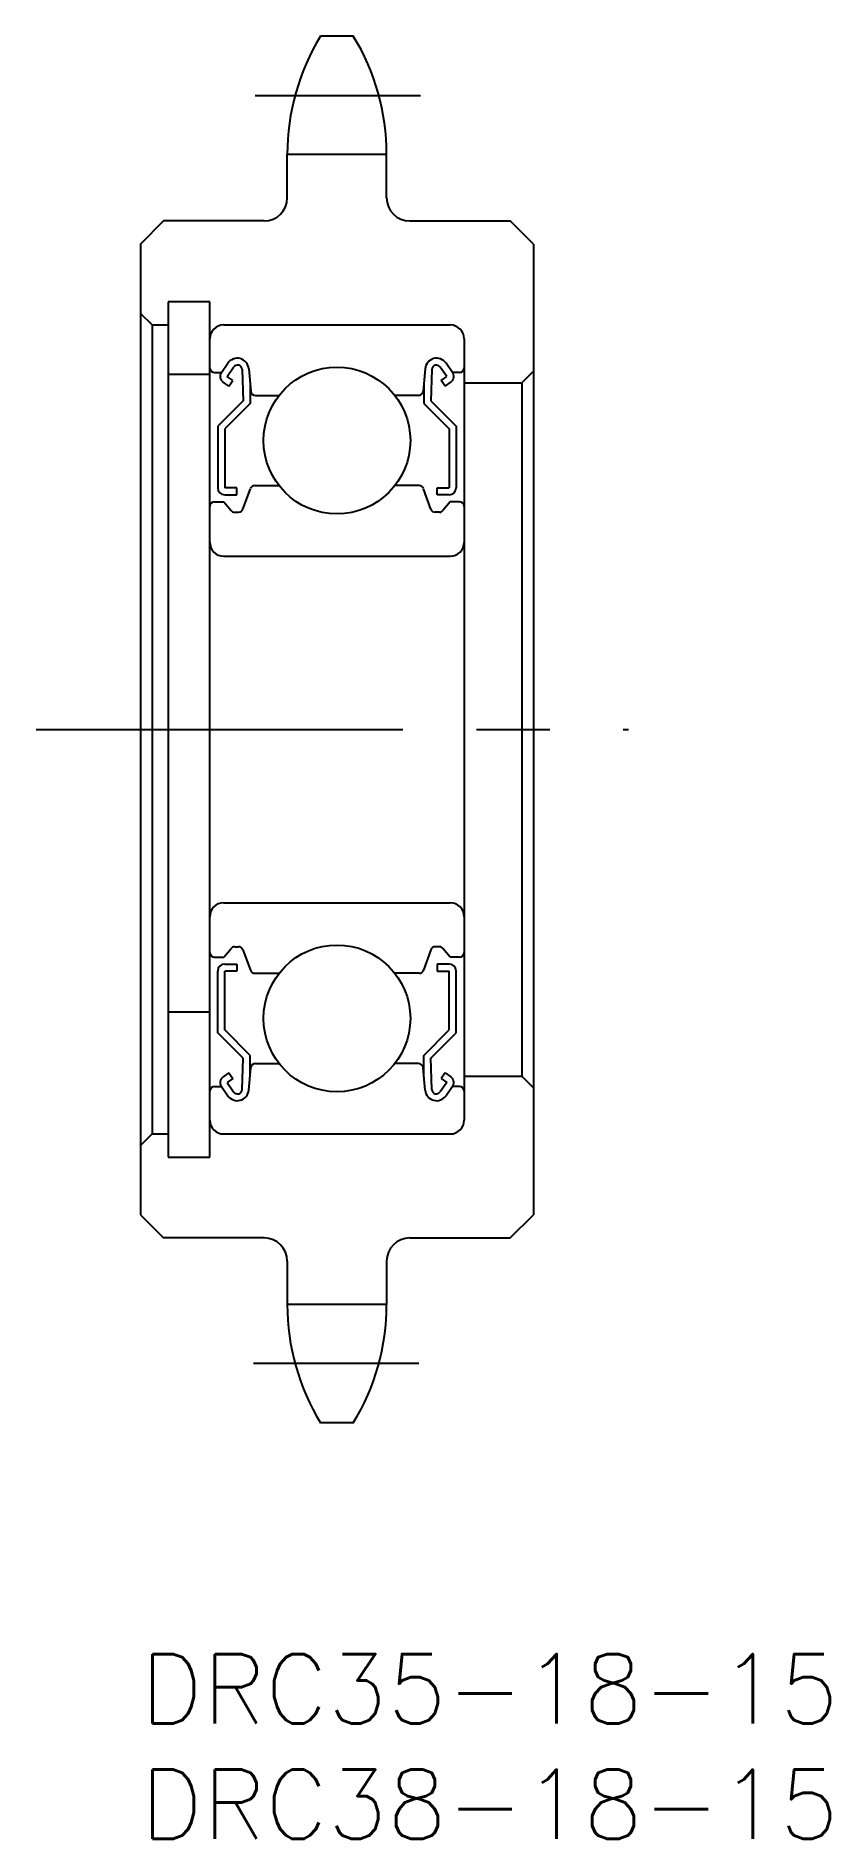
# Model space of a CAD drawing. Extents: x -4.5 to 29.8, y -8 to 70.
import ezdxf

# ---------------------------------------------------------------- set-up
doc = ezdxf.new("R2010")
doc.units = 0
doc.header["$LTSCALE"] = 0.5
doc.linetypes.add('CENTER', pattern=[50.8, 31.75, -6.35, 6.35, -6.35])
doc.layers.get('0').update_dxf_attribs({"linetype": 'CONTINUOUS'})
doc.layers.add('CENTER', color=1, linetype='CENTER')
doc.styles.get("Standard").update_dxf_attribs({"font": 'txt.shx', "height": 3, "bigfont": 'bigfont.shx'})

# ---------------------------------------------------------------- blocks, each defined once
blk = doc.blocks.new('*U3')
at = {"color": 7, "linetype": 'CONTINUOUS'}
blk.add_text('DRC35-18-15', height=3, dxfattribs=at).set_placement((0, -3))
blk = doc.blocks.new('*U4')
at = {"color": 7, "linetype": 'CONTINUOUS'}
blk.add_text('DRC38-18-15', height=3, dxfattribs=at).set_placement((0, -8))

msp = doc.modelspace()

# ---------------------------------------------------------------- linework, layer by layer
at = {"color": 7, "linetype": 'CONTINUOUS'}
for p, q in [((9.208, 70), (7.792, 70)), ((6.35, 64.885), (10.65, 64.885)), ((6.35, 63), (6.35, 64.885)), ((10.65, 63), (10.65, 64.885)), ((1, 62), (0, 61)), ((5.35, 62), (1, 62)), ((11.65, 62), (16, 62)), ((17, 61), (16, 62)), ((0, 61.005), (0, 19)), ((17, 60.996), (17, 18.998)), ((0, 58), (0.5, 57.5)), ((1.2, 58.5), (1.2, 21.5)), ((3, 58.5), (1.2, 58.5)), ((3, 21.5), (3, 58.5)), ((0.5, 57.5), (0.5, 22.5)), ((0.5, 57.5), (1.2, 57.5)), ((3.6, 57.5), (13.4, 57.5)), ((14, 56.9), (14, 23.1)), ((3.2, 55.45), (3.5, 55.45)), ((3.5, 55.45), (3.779, 55.847)), ((3.746, 55.278), (4.028, 55.68)), ((4.392, 55.573), (4.442, 54.224)), ((4.686, 55.604), (4.772, 54.632)), ((12.314, 55.604), (12.228, 54.632)), ((12.608, 55.573), (12.558, 54.224)), ((13.254, 55.278), (12.972, 55.68)), ((13.5, 55.45), (13.221, 55.847)), ((13.8, 55.45), (13.5, 55.45)), ((16.5, 55), (17, 55.5)), ((1.2, 55.371), (3, 55.371)), ((3.819, 54.86), (3.574, 55.032)), ((3.991, 55.105), (3.746, 55.278)), ((3.819, 54.86), (3.991, 55.105)), ((4.742, 54.971), (4.742, 54.1)), ((12.258, 54.971), (12.258, 54.1)), ((13.009, 55.105), (13.254, 55.278)), ((13.181, 54.86), (13.009, 55.105)), ((13.181, 54.86), (13.426, 55.032)), ((14, 55), (16.5, 55)), ((16.5, 55), (16.5, 25)), ((4.442, 54.224), (3.342, 53.124)), ((4.742, 54.1), (3.642, 53)), ((4.971, 54.45), (5.994, 54.45)), ((12.029, 54.45), (11.006, 54.45)), ((12.258, 54.1), (13.358, 53)), ((12.558, 54.224), (13.658, 53.124)), ((3.342, 53.124), (3.342, 50.45)), ((13.658, 53.124), (13.658, 50.45)), ((3.642, 53), (3.642, 50.45)), ((13.358, 53), (13.358, 50.45)), ((4.162, 50.45), (3.642, 50.45)), ((3.642, 50.15), (4.162, 50.15)), ((4.162, 50.15), (4.162, 50.45)), ((4.434, 49.531), (4.757, 50.418)), ((4.945, 50.55), (5.994, 50.55)), ((12.055, 50.55), (11.006, 50.55)), ((12.566, 49.531), (12.243, 50.418)), ((12.838, 50.45), (13.358, 50.45)), ((12.838, 50.15), (12.838, 50.45)), ((13.358, 50.15), (12.838, 50.15)), ((3.2, 49.85), (3.6, 49.85)), ((3.6, 49.85), (3.918, 49.471)), ((4.071, 49.4), (4.246, 49.4)), ((12.929, 49.4), (12.754, 49.4)), ((13.4, 49.85), (13.082, 49.471)), ((13.8, 49.85), (13.4, 49.85)), ((3.6, 47.5), (13.4, 47.5)), ((5.75, 47.5), (5.75, 47.5)), ((3.6, 32.5), (13.4, 32.5)), ((3, 31.75), (3, 31.75)), ((3.6, 30.15), (3.918, 30.529)), ((4.071, 30.6), (4.246, 30.6)), ((4.434, 30.469), (4.757, 29.582)), ((12.566, 30.469), (12.243, 29.582)), ((12.929, 30.6), (12.754, 30.6)), ((13.4, 30.15), (13.082, 30.529)), ((3.2, 30.15), (3.6, 30.15)), ((3.642, 29.85), (4.162, 29.85)), ((4.162, 29.85), (4.162, 29.55)), ((12.838, 29.85), (12.838, 29.55)), ((13.358, 29.85), (12.838, 29.85)), ((13.8, 30.15), (13.4, 30.15)), ((3.342, 26.876), (3.342, 29.55)), ((3.642, 27), (3.642, 29.55)), ((4.162, 29.55), (3.642, 29.55)), ((4.945, 29.45), (5.994, 29.45)), ((12.055, 29.45), (11.006, 29.45)), ((12.838, 29.55), (13.358, 29.55)), ((13.358, 27), (13.358, 29.55)), ((13.658, 26.876), (13.658, 29.55)), ((1.2, 27.79), (3, 27.79)), ((4.442, 25.776), (3.342, 26.876)), ((4.742, 25.9), (3.642, 27)), ((12.258, 25.9), (13.358, 27)), ((12.558, 25.776), (13.658, 26.876)), ((4.392, 24.427), (4.442, 25.776)), ((4.742, 25.029), (4.742, 25.9)), ((12.258, 25.029), (12.258, 25.9)), ((12.608, 24.427), (12.558, 25.776)), ((3.819, 25.14), (3.574, 24.968)), ((3.819, 25.14), (3.991, 24.895)), ((4.686, 24.396), (4.772, 25.368)), ((4.971, 25.55), (5.994, 25.55)), ((12.029, 25.55), (11.006, 25.55)), ((12.314, 24.396), (12.228, 25.368)), ((13.181, 25.14), (13.009, 24.895)), ((13.181, 25.14), (13.426, 24.968)), ((14, 25), (16.5, 25)), ((16.5, 25), (17, 24.5)), ((3.2, 24.55), (3.5, 24.55)), ((3.5, 24.55), (3.779, 24.153)), ((3.991, 24.895), (3.746, 24.722)), ((3.746, 24.722), (4.028, 24.32)), ((13.254, 24.722), (12.972, 24.32)), ((13.009, 24.895), (13.254, 24.722)), ((13.5, 24.55), (13.221, 24.153)), ((13.8, 24.55), (13.5, 24.55)), ((0, 22), (0.5, 22.5)), ((0.5, 22.5), (1.2, 22.5)), ((3.6, 22.5), (13.4, 22.5)), ((1.2, 21.5), (3, 21.5)), ((0, 19), (1, 18)), ((16, 18), (17, 19)), ((5.35, 18), (1, 18)), ((11.65, 18), (16, 18)), ((6.35, 17), (6.35, 15.115)), ((10.65, 17), (10.65, 15.115)), ((10.65, 15.115), (6.35, 15.115)), ((9.208, 10), (7.792, 10))]:
    msp.add_line(p, q, dxfattribs=at)
msp.add_line((3, 40), (3, 40))
for centre in [(8.5, 52.5), (8.5, 27.5)]:
    msp.add_circle(centre, 3.175, dxfattribs=at)
for centre, radius, start, end in [((16.14, 64.885), 9.79, 148.50179, 180), ((0.86, 64.885), 9.79, 360, 31.49821), ((5.35, 63), 1, 270, 0), ((11.65, 63), 1, 180, 270), ((3.6, 56.9), 0.6, 90, 180), ((13.4, 56.9), 0.6, 0, 90), ((3.2, 55.65), 0.2, 180, 270), ((3.745, 55.277), 0.3, 144.93555, 235.03769), ((4.188, 55.56), 0.5, 5.06502, 144.93555), ((4.192, 55.565), 0.2, 2.13118, 144.93675), ((12.812, 55.56), 0.5, 35.06445, 174.93498), ((12.808, 55.565), 0.2, 35.06325, 177.86882), ((13.255, 55.277), 0.3, 304.96231, 35.06445), ((13.8, 55.65), 0.2, 270, 0), ((4.971, 54.65), 0.2, 185.06502, 270), ((12.029, 54.65), 0.2, 270, 354.93498), ((3.642, 50.45), 0.3, 180, 270), ((4.945, 50.35), 0.2, 90, 159.97033), ((12.055, 50.35), 0.2, 20.02967, 90), ((13.358, 50.45), 0.3, 270, 0), ((3.2, 49.65), 0.2, 90, 180), ((4.071, 49.6), 0.2, 219.99699, 270), ((4.246, 49.6), 0.2, 270, 339.97033), ((12.754, 49.6), 0.2, 200.02967, 270), ((12.929, 49.6), 0.2, 270, 320.00301), ((13.8, 49.65), 0.2, 0, 90), ((3.6, 48.1), 0.6, 180, 270), ((13.4, 48.1), 0.6, 270, 0), ((3.6, 31.9), 0.6, 90, 180), ((13.4, 31.9), 0.6, 0, 90), ((4.071, 30.4), 0.2, 90, 140.00301), ((4.246, 30.4), 0.2, 20.02967, 90), ((12.754, 30.4), 0.2, 90, 159.97033), ((12.929, 30.4), 0.2, 39.99699, 90), ((3.2, 30.35), 0.2, 180, 270), ((3.642, 29.55), 0.3, 90, 180), ((13.358, 29.55), 0.3, 0, 90), ((13.8, 30.35), 0.2, 270, 0), ((4.945, 29.65), 0.2, 200.02967, 270), ((12.055, 29.65), 0.2, 270, 339.97033), ((3.745, 24.723), 0.3, 124.96231, 215.06445), ((4.971, 25.35), 0.2, 90, 174.93498), ((12.029, 25.35), 0.2, 5.06502, 90), ((13.255, 24.723), 0.3, 324.93555, 55.03769), ((3.2, 24.35), 0.2, 90, 180), ((4.188, 24.44), 0.5, 215.06445, 354.93498), ((4.192, 24.435), 0.2, 215.06325, 357.86882), ((12.812, 24.44), 0.5, 185.06502, 324.93555), ((12.808, 24.435), 0.2, 182.13118, 324.93675), ((13.8, 24.35), 0.2, 0, 90), ((3.6, 23.1), 0.6, 180, 270), ((13.4, 23.1), 0.6, 270, 0), ((5.35, 17), 1, 0, 90), ((11.65, 17), 1, 90, 180), ((16.14, 15.115), 9.79, 179.99984, 211.49712), ((0.86, 15.115), 9.79, 328.50288, 0.00016)]:
    msp.add_arc(centre, radius, start, end, dxfattribs=at)
at = {"layer": 'CENTER', "color": 1, "linetype": 'CENTER'}
for p, q in [((4.962, 67.425), (12.107, 67.425)), ((-4.519, 40), (21.113, 40)), ((12.038, 12.575), (4.893, 12.575))]:
    msp.add_line(p, q, dxfattribs=at)

# ---------------------------------------------------------------- block references
at = {"color": 7, "linetype": 'CONTINUOUS'}
for name in ['*U3', '*U4']:
    msp.add_blockref(name, (0, 0), dxfattribs=at)

doc.saveas('drawing.dxf')
